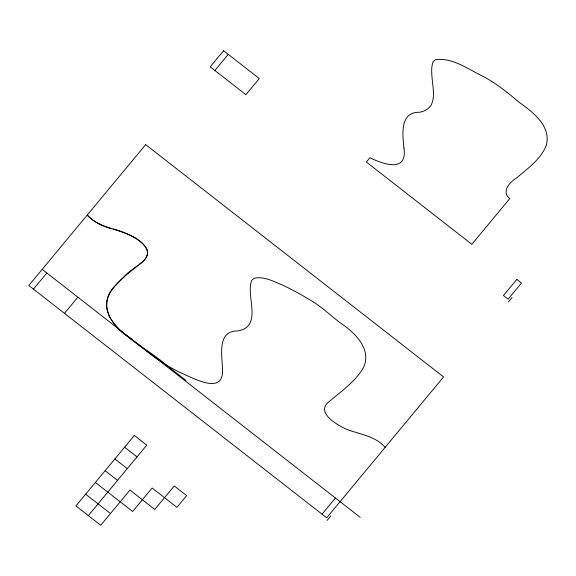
<?xml version="1.0" encoding="UTF-8"?>
<svg xmlns="http://www.w3.org/2000/svg" width="576" height="576" viewBox="0 0 576 576"><rect width="100%" height="100%" fill="white"/><g stroke="black" fill="none" stroke-linecap="round" stroke-linejoin="round"><path stroke-width="0.86" d="M33.451 289.138L46.85 272.995M214.862 70.495L228.254 54.353M64.483 313.337L77.875 297.194M88.322 515.599L146.765 445.162L134.352 435.485L75.91 505.922L100.735 525.276L129.953 490.061L154.778 509.422L174.262 485.942L186.674 495.619L176.933 507.355L152.107 488.002L132.631 511.481L95.393 482.443M322.042 514.174L335.441 498.031M327.031 520.481L330.689 516.074M508.442 301.831L512.093 297.425M165.312 364.356C147.226 348.178 122.638 338.378 109.721 317.088A32.63 31.241 16.8 0 1 107.899 312.538C102.514 298.361 114.034 285.761 123.804 277.15C129.91 268.2 152.302 261.598 146.57 248.364C132.516 227.887 103.248 232.582 87.242 215.071C93.737 222.062 102.485 226.44 111.715 228.571M138.982 264.406C164.016 248.587 127.159 232.121 113.119 228.96M137.988 265.19L123.804 277.15A142.222 136.145 16.8 0 0 119.153 281.693A139.982 134.006 16.8 0 0 116.136 284.897C97.006 301.752 110.218 326.002 128.664 336.953C145.714 350.705 162.684 364.846 182.93 373.781C193.838 378.346 222.43 394.553 222.559 371.225C222.53 357.106 216.036 330.718 237.802 330.941C263.426 326.592 245.246 295.711 251.806 280.238L254.117 278.294C263.743 275.954 273.132 281.362 281.858 284.76C291.046 289.03 299.945 293.89 308.635 299.102C320.162 305.59 329.738 314.748 340.135 322.783C354.42 332.15 372.442 349.272 363.312 367.884C355.19 381.744 341.554 391.046 329.558 401.285C316.289 410.926 332.604 421.841 341.071 426.571A58.061 55.577 16.8 0 0 347.738 429.775C360.677 434.441 375.646 436.32 385.142 447.365M165.319 364.363L185.926 380.376M42.192 269.366L360.259 517.385M124.61 447.221L137.023 456.905M114.869 458.964L127.282 468.641M105.127 470.7L117.54 480.384M85.651 494.179L110.477 513.54M403.97 148.154C407.556 173.282 382.795 163.944 369.893 157.752L366.343 162.029L471.852 244.296L509.774 198.583C500.976 191.779 509.782 181.843 516.773 177.818C527.81 168.386 540.857 159.264 546.322 145.274C551.448 125.59 532.174 111.665 518.292 101.65C507.19 92.088 495.619 83.016 482.63 76.118C467.892 69.091 452.57 57.47 435.528 59.645L433.217 61.589C426.65 77.062 444.83 107.942 419.206 112.291C399.744 111.859 402.494 134.662 403.97 148.154M145.678 144.634L28.8 285.509L326.7 517.802L443.578 376.927L145.678 144.634M223.596 50.724L210.204 66.859L245.894 94.687L259.286 78.545L223.596 50.724M516.845 279.382L503.453 295.524L508.104 299.153L521.496 283.01L516.845 279.382"/></g></svg>
